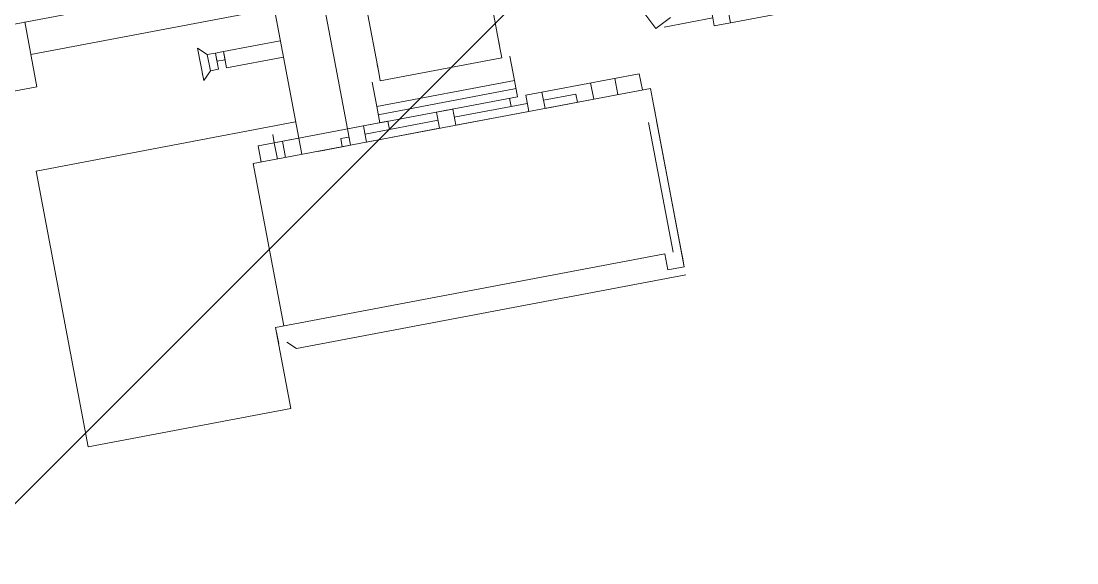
# Model space of a CAD drawing. Extents: x 407440 to 411585, y 6041728 to 6045069.
# Drawn here: x 408225.65 to 408232.99, y 6044235.78 to 6044239.54 of the extents above; entities that cross this region are included whole.
import ezdxf

# ---------------------------------------------------------------- set-up
doc = ezdxf.new("R2010")
doc.units = 0
doc.header["$LTSCALE"] = 5
doc.linetypes.add('foc-TIELINE', pattern=[1.875, 1.25, -0.625])
doc.layers.add('P-PROPOSED-EXISTING-H', color=59, linetype='Continuous')
doc.layers.add('T-TIE', color=201, linetype='foc-TIELINE')

# ---------------------------------------------------------------- blocks, each defined once
blk = doc.blocks.new('P-RIG-877')
at = {"layer": 'T-TIE', "linetype": 'ByBlock', "lineweight": 5}
for points in [[(-1.6073, -23.0992), (-1.6073, -23.2026), (-1.5384, -23.2026), (-1.5384, -23.0992), (-1.5499, -23.0992)], [(-1.6073, -23.2255), (-1.5499, -23.2255), (-1.5384, -23.2255), (-1.5384, -23.2026)], [(-1.5499, -23.2255), (-1.5499, -23.2944)], [(-1.5843, -23.2829), (-1.5958, -23.3059), (-1.5729, -23.3174), (-1.5499, -23.3059), (-1.5614, -23.2829)], [(-1.217, -23.9029), (-1.2399, -23.9029), (-1.2399, -23.3518), (-1.217, -23.3518), (-1.217, -23.3288), (-1.4466, -23.3288), (-1.4695, -23.3288), (-1.4695, -23.8914), (-1.2399, -23.8914)], [(-1.4466, -23.3288), (-1.4351, -23.3288)], [(-1.4351, -23.3288), (-1.4351, -23.3288)], [(-1.4351, -23.3288), (-1.4351, -23.3288)], [(-1.4236, -23.3288), (-1.4236, -23.3288)], [(-1.4236, -23.3288), (-1.4236, -23.3288)], [(-1.4236, -23.3288), (-1.4236, -23.3288)], [(-1.4236, -23.3288), (-1.4236, -23.3288)], [(-1.2399, -23.3288), (-1.4236, -23.3288)], [(-1.2399, -23.3288), (-1.2399, -23.3288)], [(-1.2399, -23.3288), (-1.2399, -23.3288)], [(-1.2399, -23.3288), (-1.2399, -23.3288)], [(-1.2399, -23.3288), (-1.2399, -23.3288)], [(-1.2284, -23.3288), (-1.2284, -23.3288)], [(-1.2284, -23.3288), (-1.2284, -23.3288)], [(-1.217, -23.8914), (-1.2055, -23.8799), (-1.2055, -23.3288)], [(-1.4695, -23.3403), (-1.4925, -23.3403), (-1.4925, -23.5011), (-1.4695, -23.5011), (-1.4695, -23.6044), (-1.4925, -23.6044), (-1.4925, -23.6159), (-1.4925, -23.6044), (-1.4925, -23.6273), (-1.4695, -23.6273), (-1.4695, -23.7307), (-1.4925, -23.7307)], [(-1.4236, -23.3403), (-1.2399, -23.3403)], [(-1.4695, -23.3748), (-1.4925, -23.3748), (-1.4695, -23.3748)], [(-1.4925, -23.4781), (-1.4695, -23.4781), (-1.4695, -23.4092), (-1.4925, -23.4092)], [(-1.4695, -23.4322), (-1.481, -23.4322), (-1.481, -23.4781)], [(-1.481, -23.5011), (-1.481, -23.6044)], [(-1.5614, -23.524), (-1.6532, -23.524)], [(-1.5729, -23.524), (-1.5614, -23.524), (-1.5499, -23.524), (-1.5499, -23.6962), (-1.5614, -23.6962), (-1.5729, -23.6962)], [(-1.5155, -23.5125), (-1.5499, -23.5125)], [(-1.504, -23.5125), (-1.504, -23.7077)], [(-1.481, -23.524), (-1.4925, -23.524)], [(-1.481, -23.6273), (-1.481, -23.7307)], [(-1.5614, -23.6962), (-1.6532, -23.6962)], [(-1.4925, -23.6962), (-1.481, -23.6962)], [(-1.4925, -23.857), (-1.4925, -23.6962), (-1.4925, -23.7536)], [(-1.5155, -23.7077), (-1.5499, -23.7077)], [(-1.481, -23.7536), (-1.481, -23.7651), (-1.4695, -23.7651), (-1.4695, -23.7536), (-1.4925, -23.7536), (-2.9391, -23.7536), (-2.962, -23.7536)], [(-1.4695, -23.7996), (-1.4695, -23.7651)], [(-1.4695, -23.8225), (-1.4925, -23.8225), (-2.9391, -23.8225), (-2.962, -23.8225)], [(-1.6762, -23.8225), (-1.6762, -24.1669)], [(-1.6303, -23.8225), (-1.6303, -23.9029), (-1.6303, -23.9144), (-1.6303, -23.9258), (-1.6417, -23.9373), (-1.5958, -23.9373), (-1.6073, -23.9373)], [(-1.6073, -23.9029), (-1.6073, -23.8225)], [(-1.2399, -23.9029), (-1.1251, -23.9029), (-1.1251, -24.1899), (-1.5155, -24.1899), (-1.5155, -23.8225)], [(-1.4695, -23.857), (-1.4925, -23.857), (-1.4925, -23.8225)], [(-1.4695, -23.8455), (-1.4925, -23.8455)], [(-1.504, -23.857), (-1.4925, -23.857), (-1.4925, -23.8799), (-1.4695, -23.8799)], [(-1.7221, -24.5573), (-1.7221, -23.8684), (-2.698, -23.8684), (-2.698, -26.0268), (-1.7221, -26.0268), (-1.7221, -25.6365)], [(-1.6073, -23.9029), (-1.6303, -23.9029), (-1.6073, -23.9029)], [(-1.6303, -23.9029), (-1.6188, -23.9029), (-1.6303, -23.9029)], [(-1.6188, -23.9144), (-1.6303, -23.9144), (-1.6073, -23.9144), (-1.6073, -23.9258), (-1.5958, -23.9373), (-1.6417, -23.9373)], [(-1.6073, -23.9258), (-1.6303, -23.9258)], [(-1.7221, -24.1669), (-1.6303, -24.1669), (-1.6303, -24.5573)]]:
    blk.add_lwpolyline(points, dxfattribs=at)
for points in [[(-1.4466, -23.3288), (-1.4351, -23.3288)], [(-1.4466, -23.3288), (-1.4351, -23.3288)], [(-1.2399, -23.3288), (-1.2284, -23.3288), (-1.217, -23.3288), (-1.2284, -23.3288)], [(-1.2284, -23.3288), (-1.217, -23.3288)], [(-1.4925, -23.5125), (-1.4925, -23.7077), (-1.5155, -23.7077), (-1.5155, -23.5125)], [(-1.6303, -23.9029), (-1.6188, -23.9029)], [(-1.6303, -23.9029), (-1.6188, -23.9029), (-1.6188, -23.9144), (-1.6188, -23.9029)], [(-1.6303, -23.9144), (-1.6188, -23.9144)]]:
    blk.add_lwpolyline(points, close=True, dxfattribs=at)

msp = doc.modelspace()

# ---------------------------------------------------------------- hatches: boundary and pattern name
at = {"layer": 'P-PROPOSED-EXISTING-H'}
h = msp.add_hatch(dxfattribs=at)
h.set_pattern_fill('ANSI31', color=256, scale=3.498392, style=0)
h.set_pattern_definition([(45, (-2243.128, 2713.837), (-7.854113246, 7.854113246), [])])
edge = h.paths.add_edge_path()
edge.add_line((408709.2898, 6043818.2218), (408241.3049, 6043729.7131))
edge.add_line((408241.3049, 6043729.7131), (407794.4358, 6043645.198))
edge.add_line((407794.4358, 6043645.198), (407673.8299, 6044282.8949))
edge.add_line((407673.8299, 6044282.8949), (408123.6694, 6044351.8304))
edge.add_line((408123.6694, 6044351.8304), (408654.5747, 6044433.1889))
edge.add_line((408654.5747, 6044433.1889), (409028.9973, 6044539.8658))
edge.add_line((409028.9973, 6044539.8658), (409149.7259, 6043901.5203))
edge.add_line((409149.7259, 6043901.5203), (408898.7917, 6043854.0618))
edge.add_arc((408782.127, 6043952.0096), 152.33, 241.435078, 319.984322, ccw=False)

# ---------------------------------------------------------------- block references
at = {"layer": 'T-TIE', "linetype": 'ByBlock', "xscale": 4.999999999955019, "yscale": 4.999999999955019, "zscale": 4.999999999955019, "rotation": 280.7096999997605}
msp.add_blockref('P-RIG-877', (408346.0047, 6044253.5322), dxfattribs=at)

doc.saveas('drawing.dxf')
